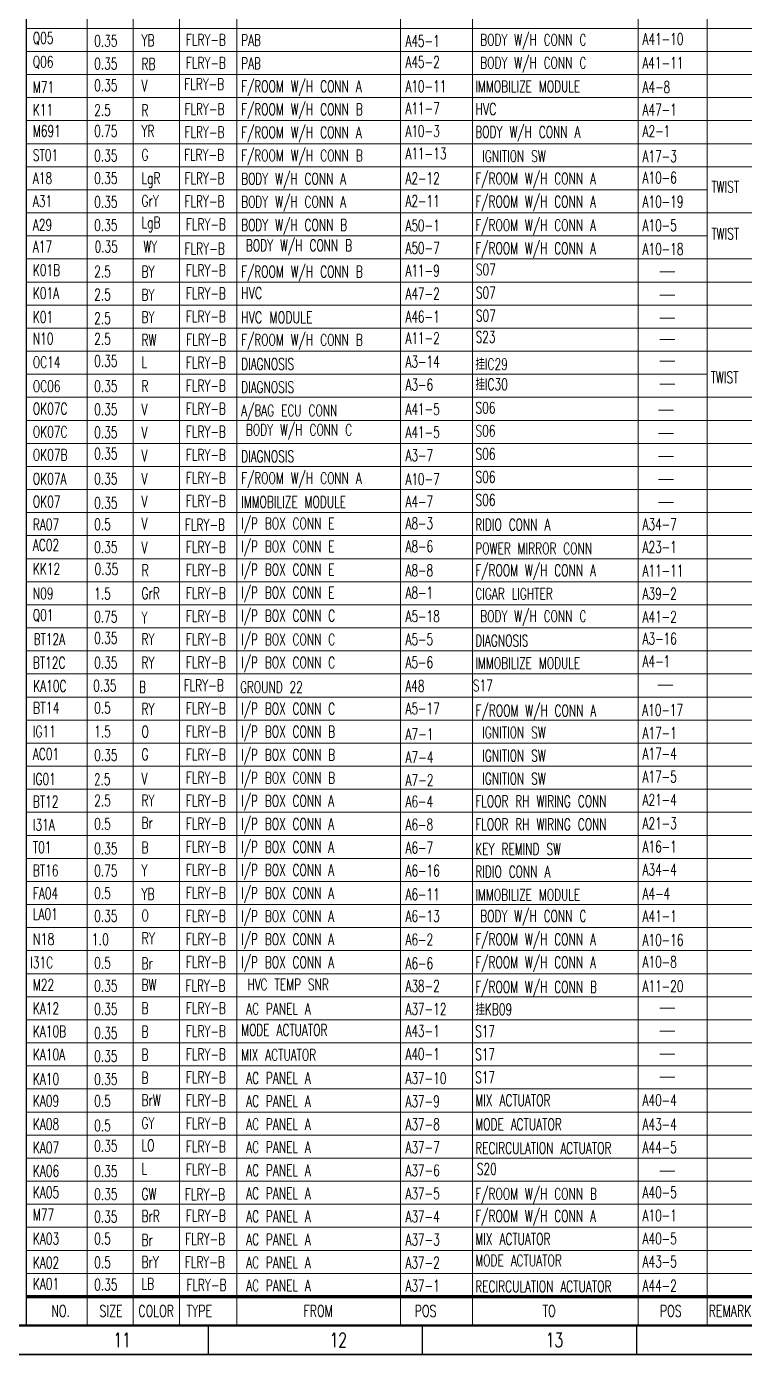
# Model space of a CAD drawing. Header units: millimetres. Extents: x 1376 to 3754, y -1445 to -604.
# Drawn here: x 2130.2 to 2379.2, y -1445.3 to -984.5 of the extents above; entities that cross this region are included whole.
import ezdxf
from ezdxf.enums import TextEntityAlignment as Align

# ---------------------------------------------------------------- set-up
doc = ezdxf.new("R2010")
doc.units = ezdxf.units.MM
doc.layers.add('0Filament', color=7, linetype='Continuous', lineweight=20)
doc.layers.add('2FRAME', color=2, linetype='Continuous', lineweight=70)
doc.layers.add('2FRAM', color=2, linetype='Continuous')
doc.styles.add('HZ', font='TXT', dxfattribs={"width": 0.7, "height": 4, "bigfont": 'HZTXT'})

msp = doc.modelspace()

# ---------------------------------------------------------------- linework, layer by layer
for p, q in [((2193.14, -1435.28), (2193.14, -1445.28)), ((2267.46, -1435.28), (2267.46, -1445.28)), ((2341.77, -1435.28), (2341.77, -1445.28)), ((2564.71, -1445.28), (1375.71, -1445.28)), ((1375.71, -1445.28), (3753.71, -1445.28))]:
    msp.add_line(p, q)
at = {"layer": '0Filament'}
for p, q in [((2151.18, -769.17), (2151.18, -1435.17)), ((2167.18, -769.17), (2167.18, -1435.17)), ((2183.18, -1435.17), (2183.18, -769.17)), ((2203.16, -1435.17), (2203.16, -769.17)), ((2259.89, -1435.18), (2259.89, -769.17)), ((2284.89, -1435.18), (2284.89, -769.17)), ((2342.31, -1435.18), (2342.31, -769.17)), ((2366.32, -1435.18), (2366.32, -769.17)), ((2489.75, -985.17), (2130.18, -985.17)), ((2489.75, -993.17), (2130.18, -993.17)), ((2489.75, -1001.17), (2130.18, -1001.17)), ((2489.75, -1009.17), (2130.18, -1009.17)), ((2489.75, -1017.17), (2130.18, -1017.17)), ((2489.75, -1025.17), (2130.18, -1025.17)), ((2489.75, -1033.17), (2130.18, -1033.17)), ((2366.32, -1041.17), (2130.18, -1041.17)), ((2489.75, -1049.17), (2130.18, -1049.17)), ((2366.32, -1057.17), (2130.18, -1057.17)), ((2489.75, -1065.17), (2130.18, -1065.17)), ((2489.75, -1073.17), (2130.18, -1073.17)), ((2349.89, -1069.68), (2355.13, -1069.68)), ((2349.89, -1077.68), (2355.13, -1077.68)), ((2489.75, -1081.17), (2130.18, -1081.17)), ((2349.89, -1085.68), (2355.13, -1085.68)), ((2489.75, -1089.17), (2130.18, -1089.17)), ((2349.89, -1093.07), (2355.13, -1093.07)), ((2489.75, -1097.17), (2130.18, -1097.17)), ((2349.89, -1100.63), (2355.13, -1100.63)), ((2366.32, -1105.17), (2130.18, -1105.17)), ((2349.89, -1108.59), (2355.13, -1108.59)), ((2489.75, -1113.17), (2130.18, -1113.17)), ((2349.43, -1117.68), (2354.67, -1117.68)), ((2489.75, -1121.17), (2130.18, -1121.17)), ((2349.43, -1125.68), (2354.67, -1125.68)), ((2489.75, -1129.17), (2130.18, -1129.17)), ((2489.75, -1137.17), (2130.18, -1137.17)), ((2349.43, -1133.68), (2354.67, -1133.68)), ((2349.43, -1141.68), (2354.67, -1141.68)), ((2489.75, -1145.17), (2130.18, -1145.17)), ((2349.43, -1149.68), (2354.67, -1149.68)), ((2489.75, -1153.17), (2130.18, -1153.17)), ((2489.75, -1161.17), (2130.18, -1161.17)), ((2489.75, -1169.17), (2130.18, -1169.17)), ((2489.75, -1177.17), (2130.18, -1177.17)), ((2489.75, -1185.17), (2130.18, -1185.17)), ((2489.75, -1193.17), (2130.18, -1193.17)), ((2489.75, -1201.17), (2130.18, -1201.17)), ((2489.75, -1209.17), (2130.18, -1209.17)), ((2349.14, -1213.07), (2354.38, -1213.07)), ((2489.75, -1217.17), (2130.18, -1217.17)), ((2489.75, -1225.17), (2130.18, -1225.17)), ((2489.75, -1233.17), (2130.18, -1233.17)), ((2489.75, -1241.17), (2130.18, -1241.17)), ((2489.75, -1249.17), (2130.18, -1249.17)), ((2489.75, -1257.17), (2130.18, -1257.17)), ((2489.75, -1265.17), (2130.18, -1265.17)), ((2489.75, -1273.17), (2130.18, -1273.17)), ((2489.75, -1281.17), (2130.18, -1281.17)), ((2489.75, -1289.17), (2130.18, -1289.17)), ((2489.75, -1297.17), (2130.18, -1297.17)), ((2489.75, -1305.17), (2130.18, -1305.17)), ((2489.75, -1313.17), (2130.18, -1313.17)), ((2489.75, -1321.17), (2130.18, -1321.17)), ((2349.89, -1325.07), (2355.13, -1325.07)), ((2489.75, -1329.17), (2130.18, -1329.17)), ((2349.89, -1333.07), (2355.13, -1333.07)), ((2489.75, -1337.17), (2130.18, -1337.17)), ((2489.75, -1345.17), (2130.18, -1345.17)), ((2349.89, -1341.07), (2355.13, -1341.07)), ((2349.89, -1349.07), (2355.13, -1349.07)), ((2489.75, -1353.17), (2130.18, -1353.17)), ((2489.75, -1361.17), (2130.18, -1361.17)), ((2489.75, -1369.17), (2130.18, -1369.17)), ((2489.75, -1377.17), (2130.18, -1377.17)), ((2349.89, -1381.68), (2355.13, -1381.68)), ((2489.75, -1385.17), (2130.18, -1385.17)), ((2489.75, -1393.17), (2130.18, -1393.17)), ((2489.75, -1401.17), (2130.18, -1401.17)), ((2489.75, -1409.17), (2130.18, -1409.17)), ((2489.75, -1417.17), (2130.18, -1417.17)), ((2203.16, -1425.17), (2203.16, -1435.17))]:
    msp.add_line(p, q, dxfattribs=at)
at = {"layer": '2FRAM', "color": 2, "linetype": 'ByBlock', "lineweight": 50}
msp.add_line((3743.71, -1435.28), (1400.71, -1435.28), dxfattribs=at)
at = {"layer": '2FRAME', "lineweight": -2}
msp.add_line((2130.18, -1435.28), (2130.18, -809.17), dxfattribs=at)
at = {"layer": '2FRAME'}
msp.add_line((2130.18, -1425.17), (2489.75, -1425.17), dxfattribs=at)

# ---------------------------------------------------------------- texts
at = {"char_height": 5, "width": 50, "attachment_point": 5, "style": 'HZ'}
for s, insert in [('11', (2163.32, -1440.28)), ('12', (2238.32, -1440.28)), ('13', (2313.32, -1440.28))]:
    msp.add_mtext(s, dxfattribs=dict(at, insert=insert))
at = {"layer": '0Filament', "style": 'HZ', "width": 0.67}
for s, p in [('Q05', (2132.39, -988.48)), ('0.35', (2153.68, -989.46)), ('YB', (2170.09, -989.33)), ('Q06', (2132.39, -996.77)), ('0.35', (2153.68, -997.42)), ('RB', (2170.09, -997.5)), ('M71', (2132.39, -1005.56)), ('K11', (2132.39, -1013.42)), ('2.5', (2153.68, -1013.51)), ('R', (2170.09, -1013.59)), ('M691', (2132.39, -1020.77)), ('0.75', (2153.68, -1020.77)), ('YR', (2170.09, -1020.77)), ('ST01', (2132.39, -1029.13)), ('0.35', (2153.68, -1029.31)), ('G', (2170.09, -1029.04)), ('TWIST', (2367.76, -1040.15)), ('TWIST', (2367.76, -1056.42)), ('K01B', (2132.39, -1069.03)), ('2.5', (2153.68, -1069.52)), ('BY', (2170.09, -1069.59)), ('K01A', (2132.39, -1077.03)), ('2.5', (2153.68, -1077.52)), ('BY', (2170.09, -1077.59)), ('2.5', (2153.68, -1085.74)), ('BY', (2170.09, -1085.38)), ('2.5', (2153.68, -1092.9)), ('RW', (2170.09, -1093.3)), ('OC14', (2132.39, -1100.97)), ('0.35', (2153.68, -1100.57)), ('L', (2170.09, -1100.97)), ('挂IC29', (2285.88, -1101.67)), ('TWIST', (2367.53, -1106.21)), ('挂IC30', (2285.88, -1108.65)), ('0.35', (2153.68, -1117.34)), ('V', (2170.09, -1117.42)), ('0.35', (2153.68, -1125.34)), ('V', (2170.09, -1125.42)), ('0.35', (2153.68, -1132.69)), ('V', (2170.09, -1133.42)), ('RA07', (2132.39, -1157.28)), ('0.5', (2153.68, -1157.27)), ('V', (2170.09, -1157.02)), ('AC02', (2132.39, -1164.4)), ('0.35', (2153.68, -1165.18)), ('V', (2170.09, -1165.32)), ('N09', (2132.39, -1181.24)), ('1.5', (2153.68, -1181.33)), ('GrR', (2170.09, -1181.15)), ('0.75', (2153.68, -1189.32)), ('Y', (2170.09, -1189.6)), ('BT12A', (2132.65, -1197.11)), ('0.35', (2153.68, -1196.71)), ('RY', (2170.09, -1197.11)), ('1.5', (2153.68, -1229.11)), ('O', (2170.09, -1229.2)), ('0.35', (2153.68, -1237.32)), ('G', (2170.09, -1237.06)), ('IG01', (2132.39, -1245.6)), ('2.5', (2153.58, -1245.69)), ('V', (2170.09, -1245.51)), ('BT12', (2132.39, -1253.47)), ('2.5', (2153.68, -1253.05)), ('RY', (2170.09, -1253.05)), ('0.35', (2153.68, -1269.73)), ('B', (2170.09, -1269.36)), ('BT16', (2132.39, -1277.34)), ('0.75', (2153.68, -1277.41)), ('Y', (2170.09, -1277.33)), ('0.35', (2153.68, -1293.15)), ('O', (2170.09, -1292.97)), ('Br', (2170.09, -1309.58)), ('0.35', (2153.68, -1325.4)), ('B', (2170.09, -1325.1)), ('B', (2170.09, -1333.27)), ('0.35', (2153.68, -1333.76)), ('0.35', (2153.68, -1341.76)), ('B', (2170.09, -1341.27)), ('0.35', (2153.68, -1349.76)), ('B', (2170.09, -1349.27)), ('KA09', (2132.39, -1357.3)), ('0.5', (2153.68, -1357.3)), ('BrW', (2170.09, -1357.06)), ('KA08', (2132.39, -1365.39)), ('0.5', (2153.68, -1365.82)), ('GY', (2170.09, -1365.03)), ('KA07', (2132.39, -1373.49)), ('0.35', (2153.68, -1372.88)), ('LO', (2170.09, -1372.7)), ('0.35', (2153.68, -1381.7)), ('L', (2170.09, -1380.84)), ('0.35', (2153.68, -1389.65)), ('GW', (2170.09, -1389.63)), ('KA03', (2132.39, -1405.08)), ('0.5', (2153.68, -1405.13)), ('Br', (2170.09, -1405.54)), ('KA02', (2132.39, -1413.42)), ('0.5', (2153.68, -1413.34)), ('BrY', (2170.09, -1413.21))]:
    msp.add_text(s, height=4, dxfattribs=at).set_placement(p, align=Align.MIDDLE_LEFT)
for s, p in [('FLRY-B', (2185.44, -991.12)), ('A45-1', (2261.62, -991.55)), ('A41-10', (2343.86, -990.81)), ('FLRY-B', (2185.44, -999.12)), ('A45-2', (2261.62, -998.81)), ('A41-11', (2343.82, -999.13)), ('0.35', (2153.68, -1006.92)), ('V', (2170.09, -1007.05)), ('FLRY-B', (2184.86, -1006.5)), ('F/ROOM W/H CONN A', (2204.61, -1007.26)), ('A10-11', (2261.62, -1007.24)), ('IMMOBILIZE MODULE', (2285.88, -1007.3)), ('A4-8', (2343.86, -1007.5)), ('FLRY-B', (2184.95, -1015.17)), ('F/ROOM W/H CONN B', (2204.61, -1015.26)), ('A11-7', (2261.62, -1014.91)), ('A47-1', (2343.86, -1015.35)), ('FLRY-B', (2184.95, -1023.17)), ('F/ROOM W/H CONN A', (2204.61, -1023.26)), ('A10-3', (2261.62, -1022.81)), ('BODY W/H CONN A', (2285.88, -1023.12)), ('A2-1', (2343.86, -1022.81)), ('FLRY-B', (2184.82, -1031.03)), ('F/ROOM W/H CONN B', (2204.61, -1031.26)), ('A11-13', (2261.62, -1030.59)), ('A17-3', (2343.86, -1031.53)), ('A18', (2132.39, -1039.15)), ('0.35', (2153.68, -1039.15)), ('LgR', (2170.09, -1039.15)), ('FLRY-B', (2184.95, -1039.17)), ('BODY W/H CONN A', (2204.61, -1039.34)), ('A2-12', (2261.62, -1039.18)), ('F/ROOM W/H CONN A', (2285.88, -1039.26)), ('A10-6', (2343.86, -1038.95)), ('A31', (2132.39, -1047.12)), ('0.35', (2153.68, -1047.36)), ('GrY', (2170.09, -1046.98)), ('FLRY-B', (2184.95, -1047.17)), ('BODY W/H CONN A', (2204.61, -1047.34)), ('A2-11', (2261.62, -1047.02)), ('F/ROOM W/H CONN A', (2285.88, -1047.26)), ('A10-19', (2343.86, -1047.29)), ('LgB', (2170.09, -1054.5)), ('A29', (2132.39, -1055.34)), ('0.35', (2153.68, -1055.44)), ('FLRY-B', (2185.44, -1055.12)), ('BODY W/H CONN B', (2204.61, -1055.37)), ('A50-1', (2261.62, -1055.54)), ('F/ROOM W/H CONN A', (2285.88, -1055.45)), ('A10-5', (2343.86, -1055.52)), ('A17', (2132.39, -1062.87)), ('0.35', (2153.81, -1062.87)), ('WY', (2170.7, -1062.87)), ('FLRY-B', (2185.03, -1063.56)), ('A50-7', (2261.62, -1063.33)), ('F/ROOM W/H CONN A', (2285.88, -1063.45)), ('A10-18', (2343.86, -1063.71)), ('FLRY-B', (2185.44, -1071.12)), ('FLRY-B', (2185.44, -1071.12)), ('F/ROOM W/H CONN B', (2204.61, -1071.58)), ('A11-9', (2261.62, -1071.21)), ('S07', (2286.04, -1070.83)), ('FLRY-B', (2185.44, -1079.12)), ('A47-2', (2261.62, -1079.21)), ('S07', (2286.04, -1078.83)), ('K01', (2132.39, -1087.32)), ('FLRY-B', (2185.44, -1087.12)), ('A46-1', (2261.62, -1087.21)), ('S07', (2286.04, -1086.83)), ('N10', (2132.39, -1094.83)), ('FLRY-B', (2185.54, -1095.14)), ('F/ROOM W/H CONN B', (2204.61, -1095.21)), ('A11-2', (2261.62, -1094.63)), ('S23', (2286, -1094.22)), ('FLRY-B', (2185.44, -1103.12)), ('A3-14', (2261.62, -1102.81)), ('OC06', (2132.39, -1111.29)), ('0.35', (2153.68, -1111.29)), ('R', (2170.09, -1111.29)), ('FLRY-B', (2185.44, -1111.12)), ('A3-6', (2261.62, -1110.79)), ('S06', (2285.94, -1118.8)), ('OK07C', (2132.39, -1119.13)), ('FLRY-B', (2185.44, -1119.12)), ('A41-5', (2261.62, -1119.27)), ('OK07C', (2132.39, -1127.13)), ('FLRY-B', (2185.44, -1127.12)), ('A41-5', (2261.62, -1127.27)), ('S06', (2285.94, -1126.8)), ('OK07B', (2132.39, -1135.13)), ('FLRY-B', (2185.44, -1135.12)), ('A3-7', (2261.62, -1135.29)), ('S06', (2285.94, -1134.8)), ('OK07A', (2132.39, -1143.43)), ('0.35', (2153.68, -1143.43)), ('V', (2170.09, -1143.43)), ('FLRY-B', (2185.44, -1143.12)), ('F/ROOM W/H CONN A', (2204.61, -1143.21)), ('A10-7', (2261.62, -1143.57)), ('S06', (2285.94, -1142.8)), ('FLRY-B', (2185.44, -1151.12)), ('S06', (2285.94, -1150.8)), ('OK07', (2132.39, -1151.35)), ('0.35', (2153.68, -1151.8)), ('V', (2170.09, -1151.3)), ('IMMOBILIZE MODULE', (2204.61, -1151.48)), ('A4-7', (2261.62, -1151.33)), ('FLRY-B', (2185.12, -1159.36)), ('A8-3', (2261.62, -1158.9)), ('RIDIO CONN A', (2285.88, -1159.36)), ('A34-7', (2343.86, -1159.25)), ('FLRY-B', (2185.44, -1167.12)), ('A8-6', (2261.62, -1166.9)), ('A23-1', (2343.86, -1167.14)), ('KK12 ', (2132.39, -1174.67)), ('FLRY-B', (2185.44, -1175.12)), ('F/ROOM W/H CONN A', (2285.88, -1175.21)), ('A11-11', (2343.86, -1175.31)), ('FLRY-B', (2185.44, -1183.12)), ('A39-2', (2343.86, -1183.31)), ('Q01', (2132.39, -1190.74)), ('FLRY-B', (2185.44, -1191.12)), ('A5-18', (2261.62, -1191.13)), ('A41-2', (2343.86, -1191.34)), ('FLRY-B', (2185.44, -1199.12)), ('A5-5', (2261.62, -1199.13)), ('A3-16', (2343.86, -1198.94)), ('BT12C', (2132.39, -1207.25)), ('0.35', (2153.68, -1207.25)), ('RY', (2170.09, -1207.25)), ('FLRY-B', (2185.44, -1207.12)), ('A5-6', (2261.62, -1207.13)), ('IMMOBILIZE MODULE', (2285.88, -1207.41)), ('A4-1', (2343.86, -1206.78)), ('KA10C', (2132.49, -1215.36)), ('0.35', (2153.32, -1215.23)), ('B', (2169.2, -1215.7)), ('FLRY-B', (2184.7, -1215.12)), ('A48', (2261.6, -1215.32)), ('S17', (2285.05, -1215.15)), ('0.5', (2153.68, -1222.89)), ('RY', (2170.09, -1223.3)), ('FLRY-B', (2185.44, -1223.12)), ('A5-17', (2261.62, -1223.13)), ('F/ROOM W/H CONN A', (2285.99, -1223.87)), ('A10-17', (2343.76, -1223.65)), ('IG11', (2132.39, -1231.13)), ('FLRY-B', (2185.44, -1231.12)), ('A7-1', (2261.69, -1232.04)), ('A17-1', (2343.86, -1231.65)), ('AC01', (2132.39, -1238.94)), ('FLRY-B', (2185.44, -1239.12)), ('A7-4', (2261.69, -1240.04)), ('A17-4', (2343.86, -1238.83)), ('FLRY-B', (2185.44, -1247.12)), ('A7-2', (2261.69, -1248)), ('A17-5', (2343.86, -1246.83)), ('FLRY-B', (2185.44, -1255.12)), ('A6-4', (2261.62, -1255.4)), ('FLOOR RH WIRING CONN', (2285.88, -1255.33)), ('A21-4', (2343.86, -1254.82)), ('I31A', (2132.39, -1263.49)), ('0.5', (2153.68, -1263.17)), ('Br', (2170.09, -1262.8)), ('FLRY-B', (2185.44, -1263.12)), ('A6-8', (2261.62, -1263.4)), ('FLOOR RH WIRING CONN', (2285.88, -1263.33)), ('A21-3', (2343.86, -1263)), ('T01', (2132.39, -1271.3)), ('FLRY-B', (2185.44, -1271.12)), ('FLRY-B', (2185.44, -1271.12)), ('A6-7', (2261.62, -1271.4)), ('KEY REMIND SW', (2285.88, -1271.9)), ('A16-1', (2343.86, -1271.09)), ('FLRY-B', (2185.44, -1279.12)), ('A6-16', (2261.62, -1279.4)), ('RIDIO CONN A', (2285.88, -1279.73)), ('A34-4', (2343.86, -1279.09)), ('FA04', (2132.39, -1287.27)), ('0.5', (2153.68, -1287.21)), ('YB', (2170.09, -1287.54)), ('FLRY-B', (2185.44, -1287.12)), ('A6-11', (2261.62, -1287.63)), ('IMMOBILIZE MODULE', (2285.88, -1287.81)), ('A4-4', (2343.86, -1287.41)), ('LA01', (2132.39, -1294.49)), ('FLRY-B', (2185.44, -1295.12)), ('A6-13', (2261.62, -1295.18)), ('A41-1', (2343.86, -1295.19)), ('FLRY-B', (2185.44, -1303.12)), ('A6-2', (2261.62, -1303.31)), ('F/ROOM W/H CONN A', (2285.88, -1303.21)), ('A10-16', (2343.86, -1303.49)), ('0.5', (2153.68, -1311.38)), ('FLRY-B', (2185.44, -1311.12)), ('A6-6', (2261.62, -1311.57)), ('F/ROOM W/H CONN A', (2285.88, -1311.21)), ('A10-8', (2343.86, -1311.07)), ('M22 ', (2132.39, -1319.02)), ('0.35', (2153.68, -1319.36)), ('BW', (2170.09, -1319.04)), ('FLRY-B', (2185.3, -1319.32)), ('A38-2', (2261.62, -1319.43)), ('F/ROOM W/H CONN B', (2285.88, -1319.75)), ('A11-20', (2343.86, -1319.51)), ('KA12', (2132.39, -1327.18)), ('FLRY-B', (2185.44, -1327.12)), ('A37-12', (2261.62, -1327.43)), ('挂KB09', (2285.88, -1327.54)), ('KA10B', (2132.39, -1335.2)), ('FLRY-B', (2185.44, -1335.12)), ('MODE ACTUATOR', (2204.61, -1334.73)), ('A43-1', (2261.62, -1335.06)), ('S17', (2285.8, -1335.15)), ('KA10A', (2132.39, -1343.2)), ('FLRY-B', (2185.44, -1343.12)), ('MIX ACTUATOR ', (2204.61, -1343.33)), ('A40-1', (2261.62, -1343.06)), ('S17', (2285.8, -1343.15)), ('KA10', (2132.39, -1351.69)), ('FLRY-B', (2185.44, -1351.12)), ('A37-10', (2261.62, -1351.43)), ('S17', (2285.8, -1351.15)), ('FLRY-B', (2185.44, -1359.12)), ('A37-9', (2261.62, -1359.43)), ('MIX ACTUATOR ', (2285.88, -1359.11)), ('A40-4', (2343.86, -1359.06)), ('FLRY-B', (2185.44, -1367.12)), ('A37-8', (2261.62, -1367.43)), ('MODE ACTUATOR', (2285.88, -1367.42)), ('A43-4', (2343.86, -1367.45)), ('FLRY-B', (2185.44, -1375.12)), ('A37-7', (2261.62, -1375.43)), ('RECIRCULATION ACTUATOR', (2285.88, -1375.68)), ('A44-5', (2343.86, -1375.42)), ('KA06', (2132.39, -1383.62)), ('FLRY-B', (2185.44, -1383.12)), ('A37-6', (2261.62, -1383.43)), ('S20', (2286.38, -1382.94)), ('F/ROOM W/H CONN B', (2285.88, -1391.56)), ('KA05', (2132.39, -1391)), ('FLRY-B', (2185.13, -1391.73)), ('A37-5', (2261.62, -1391.43)), ('A40-5', (2343.86, -1391.06)), ('M77', (2132.39, -1398.77)), ('0.35', (2153.68, -1399.5)), ('BrR', (2170.09, -1399.26)), ('FLRY-B', (2185.44, -1399.12)), ('A37-4', (2261.62, -1399.43)), ('F/ROOM W/H CONN A', (2285.88, -1399.21)), ('A10-1', (2343.86, -1399.06)), ('FLRY-B', (2185.2, -1407.23)), ('A37-3', (2261.62, -1407.43)), ('MIX ACTUATOR ', (2285.88, -1407.24)), ('A40-5', (2343.86, -1407.06)), ('FLRY-B', (2185.08, -1415.26)), ('A37-2', (2261.62, -1415.43)), ('MODE ACTUATOR', (2285.88, -1414.69)), ('A43-5', (2343.86, -1415.06)), ('KA01', (2132.39, -1422.78)), ('0.35', (2153.68, -1423.09)), ('LB', (2170.09, -1422.78)), ('FLRY-B', (2185.63, -1423.15)), ('A37-1', (2261.62, -1423.43)), ('RECIRCULATION ACTUATOR', (2285.88, -1423.68)), ('A44-2', (2343.86, -1423.42))]:
    msp.add_text(s, height=4, dxfattribs=at).set_placement(p)
for s, p in [('PAB', (2204.61, -987.23)), ('PAB', (2204.61, -995.29)), ('DIAGNOSIS', (2204.61, -1099.63)), ('DIAGNOSIS', (2204.61, -1107.63)), ('A/BAG ECU CONN ', (2204.61, -1115.73)), ('DIAGNOSIS', (2204.61, -1131.63)), ('I/P BOX CONN E', (2204.61, -1154.94)), ('I/P BOX CONN E', (2204.61, -1162.94)), ('POWER MIRROR CONN', (2285.88, -1163.64)), ('I/P BOX CONN E', (2204.61, -1170.94)), ('I/P BOX CONN E', (2204.61, -1178.94)), ('CIGAR LIGHTER', (2285.88, -1179.35)), ('I/P BOX CONN C', (2204.61, -1186.94)), ('I/P BOX CONN C', (2204.61, -1195.2)), ('DIAGNOSIS', (2285.88, -1195.58)), ('I/P BOX CONN C', (2204.61, -1203.2)), ('GROUND 22', (2204.24, -1211.75)), ('I/P BOX CONN C', (2204.61, -1219.2)), ('I/P BOX CONN B', (2204.61, -1227.2)), ('I/P BOX CONN B', (2204.61, -1235.2)), ('I/P BOX CONN B', (2204.61, -1243.2)), ('I/P BOX CONN A', (2204.61, -1251.2)), ('I/P BOX CONN A', (2204.61, -1259.2)), ('I/P BOX CONN A', (2204.61, -1267.2)), ('I/P BOX CONN A', (2204.61, -1275.2)), ('I/P BOX CONN A', (2204.61, -1283.2)), ('I/P BOX CONN A', (2204.61, -1291.2)), ('I/P BOX CONN A', (2204.61, -1299.2)), ('I/P BOX CONN A', (2204.61, -1307.2))]:
    msp.add_text(s, height=4, dxfattribs=at).set_placement(p, align=Align.TOP_LEFT)
for s, p in [('BODY W/H CONN C', (2305.98, -989.4)), ('BODY W/H CONN C', (2305.98, -997.4)), ('IGNITION SW', (2299.28, -1029.5)), ('BODY W/H CONN B', (2224.71, -1060.74)), ('BODY W/H CONN C', (2224.71, -1124.74)), ('BODY W/H CONN C', (2305.98, -1189.4)), ('IGNITION SW', (2299.28, -1229.48)), ('IGNITION SW', (2299.28, -1237.48)), ('IGNITION SW', (2299.28, -1245.48)), ('BODY W/H CONN C', (2305.98, -1293.4)), ('HVC TEMP SNR', (2220.91, -1316.92)), ('AC PANEL A', (2217.57, -1325.37)), ('AC PANEL A', (2217.57, -1349.37)), ('AC PANEL A', (2217.57, -1357.37)), ('AC PANEL A', (2217.57, -1365.37)), ('AC PANEL A', (2217.57, -1373.37)), ('AC PANEL A', (2217.57, -1381.37)), ('AC PANEL A', (2217.57, -1389.37)), ('AC PANEL A', (2217.57, -1397.37)), ('AC PANEL A', (2217.57, -1405.37)), ('AC PANEL A', (2217.57, -1413.37)), ('AC PANEL A', (2217.57, -1421.37))]:
    msp.add_text(s, height=4, dxfattribs=at).set_placement(p, align=Align.MIDDLE)
at = {"layer": '0Filament', "color": 1, "style": 'HZ', "width": 0.67}
for s, p in [('A8-8', (2261.62, -1175.22)), ('A8-1', (2261.62, -1182.98))]:
    msp.add_text(s, height=4, dxfattribs=at).set_placement(p)
at = {"layer": '0Filament', "lineweight": 20, "style": 'HZ', "width": 0.67}
msp.add_text('I31C', height=4, dxfattribs=at).set_placement((2131.47, -1311.28))
at = {"layer": '0Filament', "char_height": 4, "attachment_point": 1, "style": 'HZ'}
for s, insert, width in [('HVC ', (2285.88, -1011.15), 44.2621), ('HVC ', (2204.61, -1074.98), 28.7024), ('HVC MODULE', (2204.61, -1083.41), 58.7337), ('0.35\\P', (2153.68, -1170.76), 9.2971), ('R ', (2170.09, -1171.2), 6.0157), ('BT14', (2132.39, -1218.93), 3.0481), ('N18 ', (2132.39, -1299.18), 26.9359), ('1.0', (2152.76, -1299.25), 7.4481), ('RY ', (2170.09, -1298.86), 6.3471), ('NO.', (2138.76, -1428.17), 21), ('SIZE', (2155.47, -1428.17), 21), ('COLOR', (2168.98, -1428.17), 21), ('TYPE', (2185.66, -1428.17), 21), ('FROM', (2226.26, -1428.17), 21), ('POS', (2264.83, -1428.18), 21), ('TO', (2309.2, -1428.18), 21), ('POS', (2349.89, -1428.18), 21), ('REMARK', (2366.82, -1428.17), 21)]:
    msp.add_mtext(s, dxfattribs=dict(at, insert=insert, width=width))

doc.saveas('drawing.dxf')
